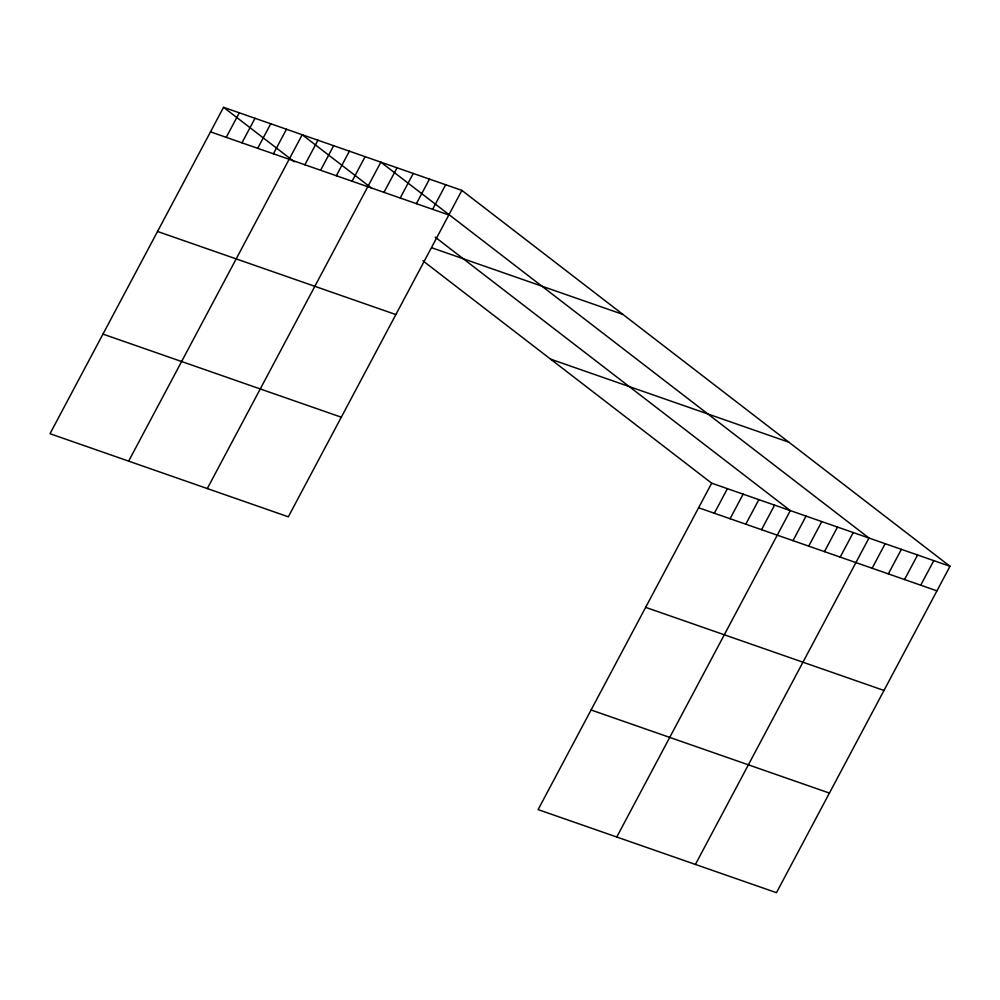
<?xml version="1.0" encoding="UTF-8"?>
<svg xmlns="http://www.w3.org/2000/svg" width="1000" height="1000" viewBox="0 0 1000 1000"><rect width="100%" height="100%" fill="white"/><g stroke="black" fill="none" stroke-linecap="round" stroke-linejoin="round"><path stroke-width="1.5" d="M223.55 107.312L50 433.713L288.325 516.812L461.887 190.4L223.55 107.312L294.337 161.812M226.225 137.35L239.288 112.788M241.962 142.838L255.012 118.275M257.688 148.312L270.738 123.763M273.412 153.8L286.475 129.25M128.65 461.138L302.2 134.725L371.763 188.287M304.875 164.775L317.938 140.213M320.6 170.25L333.663 145.7M336.337 175.738L349.387 151.188M352.062 181.225L365.125 156.662M207.3 488.562L380.85 162.15L868.975 538.025L695.413 864.438M384 192.35L397.062 167.8M400.213 198L413.263 173.45M416.413 203.65L429.475 179.1M432.625 209.312L445.675 184.75M422.938 260.837L711.675 483.188L538.112 809.6L776.45 892.688L950 566.287L461.887 190.4M714.35 513.225L727.4 488.675M730.075 518.713L743.138 494.162M745.8 524.2L758.863 499.637M761.538 529.675L774.587 505.125M616.763 837.013L790.325 510.613L435.213 237.162M793 540.65L806.05 516.1M808.725 546.138L821.775 521.575M824.45 551.613L837.513 527.062M840.188 557.1L853.238 532.55M872.125 568.237L885.175 543.675M888.325 573.888L901.388 549.338M904.538 579.538L917.588 554.987M920.738 585.188L933.8 560.638M210.5 131.862L448.825 214.963M431.825 247.8L622.962 314.438M550.6 359.15L788.925 442.238M157.537 231.475L395.863 314.562M711.675 483.188L950 566.287M698.612 507.75L936.95 590.837M102.963 334.1L341.287 417.2M645.65 607.362L883.975 690.45M591.087 709.987L829.412 793.075"/></g></svg>
